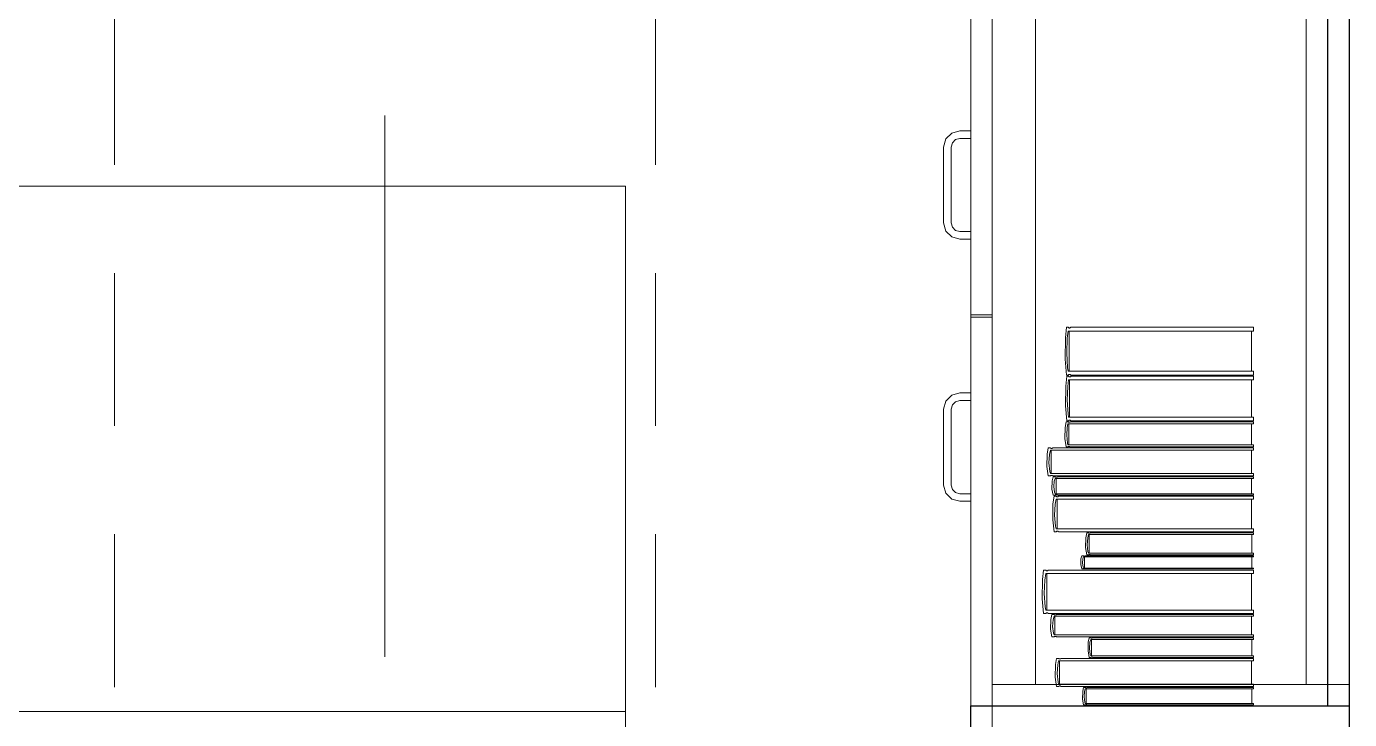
# Model space of a CAD drawing. Header units: inches. Extents: x -38 to 5698, y -33 to 92.
# Drawn here: x 221.989 to 223.211, y 34.992 to 35.632 of the extents above; entities that cross this region are included whole.
import ezdxf

# ---------------------------------------------------------------- set-up
doc = ezdxf.new("R2010")
doc.units = ezdxf.units.IN
doc.header["$MEASUREMENT"] = 0
doc.set_wipeout_variables(frame=1)
for name, pattern in [('Hidden Line', [0.195611, 0.141111, -0.0545]), ('Punto & Raya', [0.65, 0.5, -0.075, 0, -0.075]), ('Wipeout_Contour', [1, 0, -1])]:
    doc.linetypes.add(name, pattern=pattern)
for name, color, linetype in [('02 _ ARQ _ ALB _ Ejes Generales', 7, 'Continuous'), ('08 _ STR _ EXT _ 09 Vigas', 7, 'Continuous'), ('Interior - Mobiliario', 7, 'Continuous')]:
    doc.layers.add(name, color=color, linetype=linetype)

msp = doc.modelspace()

# ---------------------------------------------------------------- linework, layer by layer
at = {"layer": '02 _ ARQ _ ALB _ Ejes Generales', "color": 252, "linetype": 'Punto & Raya', "lineweight": 13}
msp.add_line((222.32, 3.05), (222.32, 44.9), dxfattribs=at)
at = {"layer": '08 _ STR _ EXT _ 09 Vigas', "color": 251, "linetype": 'Hidden Line', "lineweight": 13}
for p, q in [((222.07, 30.2), (222.07, 39.4)), ((222.57, 30.2), (222.57, 39.4))]:
    msp.add_line(p, q, dxfattribs=at)
at = {"layer": 'Interior - Mobiliario', "color": 175, "linetype": 'Continuous', "lineweight": 13}
for p, q in [((222.8811, 36.4647), (222.8811, 35.0047)), ((223.1911, 35.0047), (223.1911, 36.4647)), ((222.8811, 36.4447), (222.8811, 35.0247)), ((222.9211, 35.0247), (222.9211, 36.4447)), ((223.1711, 36.4447), (223.1711, 35.0247)), ((222.8611, 35.7247), (222.8611, 35.3657)), ((222.8811, 35.7247), (222.8811, 35.3657)), ((222.8381, 35.5282), (222.8436, 35.5337)), ((222.8436, 35.5337), (222.8511, 35.5357)), ((222.8511, 35.5357), (222.8611, 35.5357)), ((222.8611, 35.5357), (222.8611, 35.5287)), ((222.8361, 35.5207), (222.8381, 35.5282)), ((222.8442, 35.5247), (222.8431, 35.5207)), ((222.8471, 35.5276), (222.8442, 35.5247)), ((222.8511, 35.5287), (222.8471, 35.5276)), ((222.8611, 35.5287), (222.8511, 35.5287)), ((222.8361, 35.4507), (222.8361, 35.5207)), ((222.8431, 35.5207), (222.8431, 35.4507)), ((222.8381, 35.4432), (222.8361, 35.4507)), ((222.8431, 35.4507), (222.8442, 35.4467)), ((222.8436, 35.4377), (222.8381, 35.4432)), ((222.8511, 35.4357), (222.8436, 35.4377)), ((222.8442, 35.4467), (222.8471, 35.4438)), ((222.8471, 35.4438), (222.8511, 35.4427)), ((222.8511, 35.4427), (222.8611, 35.4427)), ((222.8611, 35.4357), (222.8511, 35.4357)), ((222.8611, 35.4427), (222.8611, 35.4357)), ((222.8611, 35.3657), (222.8811, 35.3657)), ((222.8611, 35.3637), (222.8811, 35.3637)), ((222.9495, 35.3543), (222.9486, 35.3446)), ((222.9514, 35.3543), (222.9495, 35.3543)), ((222.9504, 35.3442), (222.9512, 35.3508)), ((222.9512, 35.3508), (223.1225, 35.3508)), ((222.9515, 35.3542), (222.9514, 35.3543)), ((222.9517, 35.3539), (222.9515, 35.3542)), ((222.9519, 35.3537), (222.9517, 35.3539)), ((222.9522, 35.3536), (222.9519, 35.3537)), ((222.9521, 35.3508), (222.9521, 35.3137)), ((222.9524, 35.3536), (222.9522, 35.3536)), ((222.9527, 35.3537), (222.9524, 35.3536)), ((222.9529, 35.3539), (222.9527, 35.3537)), ((222.9532, 35.3541), (222.9529, 35.3539)), ((222.9533, 35.3543), (222.9532, 35.3541)), ((223.1225, 35.3543), (222.9533, 35.3543)), ((223.1207, 35.3137), (223.1207, 35.3508)), ((223.1225, 35.3508), (223.1225, 35.3543)), ((222.9486, 35.3446), (222.9483, 35.3249)), ((222.95, 35.3306), (222.9504, 35.3442)), ((222.9507, 35.317), (222.95, 35.3306)), ((222.9483, 35.3249), (222.9495, 35.3102)), ((222.9512, 35.3137), (222.9507, 35.317)), ((223.1225, 35.3137), (222.9512, 35.3137)), ((223.1225, 35.3102), (223.1225, 35.3137)), ((222.9498, 35.3092), (222.9489, 35.3001)), ((222.9495, 35.3102), (222.9514, 35.3102)), ((222.9517, 35.3092), (222.9498, 35.3092)), ((222.9508, 35.2997), (222.9516, 35.3059)), ((222.9514, 35.3102), (222.9515, 35.3104)), ((222.9515, 35.3104), (222.9517, 35.3106)), ((222.9516, 35.3059), (223.1225, 35.3059)), ((222.9517, 35.3106), (222.952, 35.3108)), ((222.9518, 35.309), (222.9517, 35.3092)), ((222.952, 35.3087), (222.9518, 35.309)), ((222.952, 35.3108), (222.9522, 35.3109)), ((222.9523, 35.3086), (222.952, 35.3087)), ((222.9522, 35.3109), (222.9525, 35.3109)), ((222.9525, 35.3085), (222.9523, 35.3086)), ((222.9524, 35.3059), (222.9524, 35.2713)), ((222.9525, 35.3109), (222.9527, 35.3108)), ((222.9528, 35.3085), (222.9525, 35.3085)), ((222.9527, 35.3108), (222.953, 35.3106)), ((222.953, 35.3085), (222.9528, 35.3085)), ((222.953, 35.3106), (222.9532, 35.3103)), ((222.9533, 35.3087), (222.953, 35.3085)), ((222.9532, 35.3103), (222.9533, 35.3102)), ((222.9533, 35.3102), (223.1225, 35.3102)), ((222.9535, 35.3089), (222.9533, 35.3087)), ((222.9536, 35.3092), (222.9535, 35.3089)), ((223.1225, 35.3092), (222.9536, 35.3092)), ((223.1207, 35.2713), (223.1207, 35.3059)), ((223.1225, 35.3059), (223.1225, 35.3092)), ((222.8436, 35.2917), (222.8381, 35.2862)), ((222.8511, 35.2937), (222.8436, 35.2917)), ((222.8611, 35.2937), (222.8511, 35.2937)), ((222.8611, 35.2867), (222.8611, 35.2937)), ((222.9489, 35.3001), (222.9487, 35.2817)), ((222.9503, 35.287), (222.9508, 35.2997)), ((222.8381, 35.2862), (222.8361, 35.2787)), ((222.8361, 35.2787), (222.8361, 35.2087)), ((222.8431, 35.2787), (222.8442, 35.2827)), ((222.8431, 35.2087), (222.8431, 35.2787)), ((222.8442, 35.2827), (222.8471, 35.2856)), ((222.8471, 35.2856), (222.8511, 35.2867)), ((222.8511, 35.2867), (222.8611, 35.2867)), ((222.9487, 35.2817), (222.9498, 35.268)), ((222.9511, 35.2744), (222.9503, 35.287)), ((222.9493, 35.267), (222.9483, 35.2619)), ((222.9511, 35.267), (222.9493, 35.267)), ((222.9498, 35.268), (222.9517, 35.268)), ((222.9502, 35.2617), (222.951, 35.2652)), ((222.951, 35.2652), (223.1225, 35.2652)), ((222.9516, 35.2713), (222.9511, 35.2744)), ((222.9512, 35.2669), (222.9511, 35.267)), ((222.9515, 35.2668), (222.9512, 35.2669)), ((222.9517, 35.2667), (222.9515, 35.2668)), ((223.1225, 35.2713), (222.9516, 35.2713)), ((222.9517, 35.268), (222.9519, 35.2682)), ((222.9519, 35.2666), (222.9517, 35.2667)), ((222.9519, 35.2682), (222.9521, 35.2685)), ((222.9522, 35.2666), (222.9519, 35.2666)), ((222.9519, 35.2652), (222.9519, 35.2458)), ((222.9521, 35.2685), (222.9523, 35.2686)), ((222.9525, 35.2667), (222.9522, 35.2666)), ((222.9523, 35.2686), (222.9526, 35.2687)), ((222.9527, 35.2667), (222.9525, 35.2667)), ((222.9526, 35.2687), (222.9528, 35.2687)), ((222.9529, 35.2669), (222.9527, 35.2667)), ((222.9528, 35.2687), (222.9531, 35.2686)), ((222.9531, 35.267), (222.9529, 35.2669)), ((222.9531, 35.2686), (222.9533, 35.2684)), ((223.1225, 35.267), (222.9531, 35.267)), ((222.9533, 35.2684), (222.9535, 35.2682)), ((222.9535, 35.2682), (222.9536, 35.268)), ((222.9536, 35.268), (223.1225, 35.268)), ((223.1207, 35.2458), (223.1207, 35.2652)), ((223.1225, 35.268), (223.1225, 35.2713)), ((223.1225, 35.2652), (223.1225, 35.267)), ((222.9483, 35.2619), (222.9481, 35.2516)), ((222.9498, 35.2546), (222.9502, 35.2617)), ((222.9505, 35.2475), (222.9498, 35.2546)), ((222.9328, 35.2429), (222.9317, 35.2373)), ((222.9348, 35.2429), (222.9328, 35.2429)), ((222.9338, 35.237), (222.9347, 35.2408)), ((222.9347, 35.2408), (223.1225, 35.2408)), ((222.9349, 35.2428), (222.9348, 35.2429)), ((222.9352, 35.2426), (222.9349, 35.2428)), ((222.9354, 35.2425), (222.9352, 35.2426)), ((222.9357, 35.2425), (222.9354, 35.2425)), ((222.9356, 35.2408), (222.9356, 35.2192)), ((222.936, 35.2425), (222.9357, 35.2425)), ((222.9363, 35.2425), (222.936, 35.2425)), ((222.9365, 35.2426), (222.9363, 35.2425)), ((222.9368, 35.2428), (222.9365, 35.2426)), ((222.9369, 35.2429), (222.9368, 35.2428)), ((223.1225, 35.2429), (222.9369, 35.2429)), ((222.9481, 35.2516), (222.9493, 35.2439)), ((222.9493, 35.2439), (222.9511, 35.2439)), ((222.951, 35.2458), (222.9505, 35.2475)), ((223.1225, 35.2458), (222.951, 35.2458)), ((222.9511, 35.2439), (222.9513, 35.244)), ((222.9513, 35.244), (222.9515, 35.2442)), ((222.9515, 35.2442), (222.9517, 35.2442)), ((222.9517, 35.2442), (222.952, 35.2443)), ((222.952, 35.2443), (222.9523, 35.2443)), ((222.9523, 35.2443), (222.9525, 35.2442)), ((222.9525, 35.2442), (222.9527, 35.2441)), ((222.9527, 35.2441), (222.953, 35.244)), ((222.953, 35.244), (222.9531, 35.2439)), ((222.9531, 35.2439), (223.1225, 35.2439)), ((223.1206, 35.2192), (223.1206, 35.2408)), ((223.1225, 35.2439), (223.1225, 35.2458)), ((223.1225, 35.2408), (223.1225, 35.2429)), ((222.9317, 35.2373), (222.9315, 35.2257)), ((222.9333, 35.2291), (222.9338, 35.237)), ((222.9341, 35.2212), (222.9333, 35.2291)), ((222.9315, 35.2257), (222.9328, 35.2172)), ((222.9328, 35.2172), (222.9348, 35.2172)), ((222.9347, 35.2192), (222.9341, 35.2212)), ((223.1225, 35.2192), (222.9347, 35.2192)), ((222.9348, 35.2172), (222.935, 35.2173)), ((222.935, 35.2173), (222.9352, 35.2174)), ((222.9352, 35.2174), (222.9355, 35.2175)), ((222.9355, 35.2175), (222.9358, 35.2176)), ((222.9358, 35.2176), (222.936, 35.2176)), ((222.936, 35.2176), (222.9363, 35.2175)), ((222.9363, 35.2175), (222.9366, 35.2174)), ((222.9373, 35.2162), (222.9363, 35.2125)), ((222.9366, 35.2174), (222.9368, 35.2173)), ((222.9368, 35.2173), (222.9369, 35.2172)), ((222.9369, 35.2172), (223.1225, 35.2172)), ((222.9393, 35.2162), (222.9373, 35.2162)), ((222.9394, 35.2161), (222.9393, 35.2162)), ((222.9397, 35.216), (222.9394, 35.2161)), ((222.9399, 35.2159), (222.9397, 35.216)), ((222.9402, 35.2159), (222.9399, 35.2159)), ((222.9405, 35.2159), (222.9402, 35.2159)), ((222.9407, 35.2159), (222.9405, 35.2159)), ((222.941, 35.216), (222.9407, 35.2159)), ((222.9412, 35.2161), (222.941, 35.216)), ((222.9414, 35.2162), (222.9412, 35.2161)), ((223.1225, 35.2162), (222.9414, 35.2162)), ((223.1225, 35.2172), (223.1225, 35.2192)), ((223.1225, 35.2148), (223.1225, 35.2162)), ((222.8361, 35.2087), (222.8381, 35.2012)), ((222.8442, 35.2047), (222.8431, 35.2087)), ((222.8471, 35.2018), (222.8442, 35.2047)), ((222.9363, 35.2125), (222.9361, 35.205)), ((222.9361, 35.205), (222.9373, 35.1994)), ((222.9378, 35.2072), (222.9383, 35.2123)), ((222.9386, 35.202), (222.9378, 35.2072)), ((222.9383, 35.2123), (222.9392, 35.2148)), ((222.9392, 35.2148), (223.1225, 35.2148)), ((222.9401, 35.2148), (222.9401, 35.2007)), ((223.1206, 35.2007), (223.1206, 35.2148)), ((222.8381, 35.2012), (222.8436, 35.1957)), ((222.8436, 35.1957), (222.8511, 35.1937)), ((222.8511, 35.2007), (222.8471, 35.2018)), ((222.8611, 35.2007), (222.8511, 35.2007)), ((222.8511, 35.1937), (222.8611, 35.1937)), ((222.8611, 35.1937), (222.8611, 35.2007)), ((222.9371, 35.1912), (222.9369, 35.1765)), ((222.9381, 35.1984), (222.9371, 35.1912)), ((222.9373, 35.1994), (222.9393, 35.1994)), ((222.9401, 35.1984), (222.9381, 35.1984)), ((222.9392, 35.2007), (222.9386, 35.202)), ((222.9391, 35.1909), (222.94, 35.1958)), ((223.1225, 35.2007), (222.9392, 35.2007)), ((222.9393, 35.1994), (222.9395, 35.1995)), ((222.9395, 35.1995), (222.9397, 35.1996)), ((222.9397, 35.1996), (222.94, 35.1996)), ((222.94, 35.1996), (222.9402, 35.1997)), ((222.94, 35.1958), (223.1225, 35.1958)), ((222.9402, 35.1983), (222.9401, 35.1984)), ((222.9402, 35.1997), (222.9405, 35.1997)), ((222.9405, 35.1981), (222.9402, 35.1983)), ((222.9405, 35.1997), (222.9408, 35.1996)), ((222.9407, 35.1979), (222.9405, 35.1981)), ((222.941, 35.1979), (222.9407, 35.1979)), ((222.9408, 35.1996), (222.941, 35.1996)), ((222.9409, 35.1958), (222.9409, 35.1682)), ((222.941, 35.1996), (222.9413, 35.1995)), ((222.9413, 35.1978), (222.941, 35.1979)), ((222.9413, 35.1995), (222.9414, 35.1994)), ((222.9415, 35.1979), (222.9413, 35.1978)), ((222.9414, 35.1994), (223.1225, 35.1994)), ((222.9418, 35.198), (222.9415, 35.1979)), ((222.942, 35.1982), (222.9418, 35.198)), ((222.9422, 35.1984), (222.942, 35.1982)), ((223.1225, 35.1984), (222.9422, 35.1984)), ((223.1206, 35.1682), (223.1206, 35.1958)), ((223.1225, 35.1994), (223.1225, 35.2007)), ((223.1225, 35.1958), (223.1225, 35.1984)), ((222.9387, 35.1808), (222.9391, 35.1909)), ((222.9394, 35.1707), (222.9387, 35.1808)), ((222.9369, 35.1765), (222.9381, 35.1656)), ((222.94, 35.1682), (222.9394, 35.1707)), ((223.1225, 35.1682), (222.94, 35.1682)), ((223.1225, 35.1656), (223.1225, 35.1682)), ((222.9381, 35.1656), (222.9401, 35.1656)), ((222.9401, 35.1656), (222.9403, 35.1658)), ((222.9403, 35.1658), (222.9405, 35.166)), ((222.9405, 35.166), (222.9408, 35.1661)), ((222.9408, 35.1661), (222.941, 35.1661)), ((222.941, 35.1661), (222.9413, 35.1661)), ((222.9413, 35.1661), (222.9416, 35.1661)), ((222.9416, 35.1661), (222.9418, 35.1659)), ((222.9418, 35.1659), (222.9421, 35.1657)), ((222.9421, 35.1657), (222.9422, 35.1656)), ((222.9422, 35.1656), (223.1225, 35.1656)), ((222.9675, 35.1601), (222.9673, 35.151)), ((222.9684, 35.1646), (222.9675, 35.1601)), ((222.97, 35.1646), (222.9684, 35.1646)), ((222.9688, 35.1536), (222.9692, 35.1599)), ((222.9692, 35.1599), (222.9699, 35.163)), ((222.9699, 35.163), (223.1225, 35.163)), ((222.9701, 35.1645), (222.97, 35.1646)), ((222.9703, 35.1644), (222.9701, 35.1645)), ((222.9705, 35.1643), (222.9703, 35.1644)), ((222.9707, 35.1643), (222.9705, 35.1643)), ((222.971, 35.1643), (222.9707, 35.1643)), ((222.9707, 35.163), (222.9707, 35.1459)), ((222.9712, 35.1643), (222.971, 35.1643)), ((222.9714, 35.1644), (222.9712, 35.1643)), ((222.9716, 35.1645), (222.9714, 35.1644)), ((222.9717, 35.1646), (222.9716, 35.1645)), ((223.1225, 35.1646), (222.9717, 35.1646)), ((223.1209, 35.1459), (223.1209, 35.163)), ((223.1225, 35.163), (223.1225, 35.1646)), ((222.9638, 35.1432), (222.963, 35.1406)), ((222.9656, 35.1432), (222.9638, 35.1432)), ((222.9647, 35.1405), (222.9654, 35.1423)), ((222.9654, 35.1423), (223.1225, 35.1423)), ((222.9657, 35.1432), (222.9656, 35.1432)), ((222.9659, 35.1431), (222.9657, 35.1432)), ((222.9661, 35.1431), (222.9659, 35.1431)), ((222.9663, 35.143), (222.9661, 35.1431)), ((222.9662, 35.1423), (222.9662, 35.1321)), ((222.9665, 35.143), (222.9663, 35.143)), ((222.9668, 35.143), (222.9665, 35.143)), ((222.967, 35.1431), (222.9668, 35.143)), ((222.9672, 35.1432), (222.967, 35.1431)), ((222.9673, 35.1432), (222.9672, 35.1432)), ((222.9673, 35.151), (222.9684, 35.1442)), ((223.1225, 35.1432), (222.9673, 35.1432)), ((222.9684, 35.1442), (222.97, 35.1442)), ((222.9694, 35.1474), (222.9688, 35.1536)), ((222.9699, 35.1459), (222.9694, 35.1474)), ((223.1225, 35.1459), (222.9699, 35.1459)), ((222.97, 35.1442), (222.9702, 35.1443)), ((222.9702, 35.1443), (222.9704, 35.1444)), ((222.9704, 35.1444), (222.9706, 35.1445)), ((222.9706, 35.1445), (222.9708, 35.1446)), ((222.9708, 35.1446), (222.971, 35.1446)), ((222.971, 35.1446), (222.9712, 35.1445)), ((222.9712, 35.1445), (222.9715, 35.1444)), ((222.9715, 35.1444), (222.9716, 35.1443)), ((222.9716, 35.1443), (222.9717, 35.1442)), ((222.9717, 35.1442), (223.1225, 35.1442)), ((223.1209, 35.1321), (223.1209, 35.1423)), ((223.1225, 35.1442), (223.1225, 35.1459)), ((223.1225, 35.1423), (223.1225, 35.1432)), ((222.9285, 35.1302), (222.9274, 35.1214)), ((222.9306, 35.1302), (222.9285, 35.1302)), ((222.9307, 35.13), (222.9306, 35.1302)), ((222.9309, 35.1298), (222.9307, 35.13)), ((222.9326, 35.13), (222.9323, 35.1297)), ((222.9327, 35.1302), (222.9326, 35.13)), ((223.1225, 35.1302), (222.9327, 35.1302)), ((222.963, 35.1406), (222.9628, 35.1352)), ((222.9628, 35.1352), (222.9638, 35.1312)), ((222.9638, 35.1312), (222.9656, 35.1312)), ((222.9643, 35.1367), (222.9647, 35.1405)), ((222.965, 35.1331), (222.9643, 35.1367)), ((222.9654, 35.1321), (222.965, 35.1331)), ((223.1225, 35.1321), (222.9654, 35.1321)), ((222.9656, 35.1312), (222.9657, 35.1312)), ((222.9657, 35.1312), (222.9659, 35.1313)), ((222.9659, 35.1313), (222.9661, 35.1314)), ((222.9661, 35.1314), (222.9663, 35.1314)), ((222.9663, 35.1314), (222.9666, 35.1314)), ((222.9666, 35.1314), (222.9668, 35.1314)), ((222.9668, 35.1314), (222.967, 35.1313)), ((222.967, 35.1313), (222.9672, 35.1312)), ((222.9672, 35.1312), (222.9673, 35.1312)), ((222.9673, 35.1312), (223.1225, 35.1312)), ((223.1225, 35.1312), (223.1225, 35.1321)), ((223.1225, 35.127), (223.1225, 35.1302)), ((222.9274, 35.1214), (222.9272, 35.1035)), ((222.929, 35.1087), (222.9295, 35.121)), ((222.9295, 35.121), (222.9304, 35.127)), ((222.9304, 35.127), (223.1225, 35.127)), ((222.9312, 35.1296), (222.9309, 35.1298)), ((222.9315, 35.1295), (222.9312, 35.1296)), ((222.9314, 35.127), (222.9314, 35.0933)), ((222.9317, 35.1295), (222.9315, 35.1295)), ((222.932, 35.1296), (222.9317, 35.1295)), ((222.9323, 35.1297), (222.932, 35.1296)), ((223.1205, 35.0933), (223.1205, 35.127)), ((222.9298, 35.0964), (222.929, 35.1087)), ((222.9272, 35.1035), (222.9285, 35.0901)), ((222.9304, 35.0933), (222.9298, 35.0964)), ((223.1225, 35.0933), (222.9304, 35.0933)), ((223.1225, 35.0901), (223.1225, 35.0933)), ((222.9285, 35.0901), (222.9306, 35.0901)), ((222.9306, 35.0901), (222.9307, 35.0903)), ((222.9307, 35.0903), (222.931, 35.0906)), ((222.931, 35.0906), (222.9312, 35.0907)), ((222.9312, 35.0907), (222.9315, 35.0908)), ((222.9315, 35.0908), (222.9318, 35.0908)), ((222.9318, 35.0908), (222.9321, 35.0907)), ((222.9321, 35.0907), (222.9324, 35.0905)), ((222.9324, 35.0905), (222.9326, 35.0903)), ((222.9326, 35.0903), (222.9327, 35.0901)), ((222.9327, 35.0901), (223.1225, 35.0901)), ((222.9352, 35.0846), (222.935, 35.0755)), ((222.9362, 35.0891), (222.9352, 35.0846)), ((222.9382, 35.0891), (222.9362, 35.0891)), ((222.9368, 35.0781), (222.9372, 35.0844)), ((222.9372, 35.0844), (222.9381, 35.0875)), ((222.9381, 35.0875), (223.1225, 35.0875)), ((222.9384, 35.089), (222.9382, 35.0891)), ((222.9386, 35.0889), (222.9384, 35.089)), ((222.9388, 35.0888), (222.9386, 35.0889)), ((222.9391, 35.0888), (222.9388, 35.0888)), ((222.939, 35.0875), (222.939, 35.0703)), ((222.9394, 35.0888), (222.9391, 35.0888)), ((222.9397, 35.0888), (222.9394, 35.0888)), ((222.9399, 35.0889), (222.9397, 35.0888)), ((222.9402, 35.089), (222.9399, 35.0889)), ((222.9403, 35.0891), (222.9402, 35.089)), ((223.1225, 35.0891), (222.9403, 35.0891)), ((223.1206, 35.0703), (223.1206, 35.0875)), ((223.1225, 35.0875), (223.1225, 35.0891)), ((222.935, 35.0755), (222.9362, 35.0687)), ((222.9375, 35.0719), (222.9368, 35.0781)), ((222.9381, 35.0703), (222.9375, 35.0719)), ((223.1225, 35.0703), (222.9381, 35.0703)), ((222.9382, 35.0687), (222.9384, 35.0688)), ((222.9384, 35.0688), (222.9386, 35.0689)), ((222.9386, 35.0689), (222.9389, 35.069)), ((222.9389, 35.069), (222.9392, 35.069)), ((222.9392, 35.069), (222.9394, 35.069)), ((222.9394, 35.069), (222.9397, 35.069)), ((222.9397, 35.069), (222.94, 35.0689)), ((222.94, 35.0689), (222.9402, 35.0688)), ((222.9402, 35.0688), (222.9403, 35.0687)), ((223.1225, 35.0687), (223.1225, 35.0703)), ((222.9362, 35.0687), (222.9382, 35.0687)), ((222.9403, 35.0687), (223.1225, 35.0687)), ((222.9697, 35.0637), (222.9695, 35.0556)), ((222.9705, 35.0677), (222.9697, 35.0637)), ((222.9722, 35.0677), (222.9705, 35.0677)), ((222.9709, 35.0579), (222.9713, 35.0635)), ((222.9716, 35.0523), (222.9709, 35.0579)), ((222.9713, 35.0635), (222.972, 35.0662)), ((222.972, 35.0662), (223.1225, 35.0662)), ((222.9722, 35.0676), (222.9722, 35.0677)), ((222.9724, 35.0675), (222.9722, 35.0676)), ((222.9726, 35.0674), (222.9724, 35.0675)), ((222.9729, 35.0674), (222.9726, 35.0674)), ((222.9728, 35.0662), (222.9728, 35.0509)), ((222.9731, 35.0674), (222.9729, 35.0674)), ((222.9733, 35.0674), (222.9731, 35.0674)), ((222.9735, 35.0675), (222.9733, 35.0674)), ((222.9737, 35.0676), (222.9735, 35.0675)), ((222.9738, 35.0677), (222.9737, 35.0676)), ((223.1225, 35.0677), (222.9738, 35.0677)), ((223.1209, 35.0509), (223.1209, 35.0662)), ((223.1225, 35.0662), (223.1225, 35.0677)), ((222.9405, 35.0485), (222.9395, 35.0429)), ((222.9425, 35.0485), (222.9405, 35.0485)), ((222.9415, 35.0426), (222.9423, 35.0464)), ((222.9423, 35.0464), (223.1225, 35.0464)), ((222.9426, 35.0484), (222.9425, 35.0485)), ((222.9428, 35.0482), (222.9426, 35.0484)), ((222.943, 35.0481), (222.9428, 35.0482)), ((222.9433, 35.0481), (222.943, 35.0481)), ((222.9432, 35.0464), (222.9432, 35.0249)), ((222.9436, 35.0481), (222.9433, 35.0481)), ((222.9438, 35.0481), (222.9436, 35.0481)), ((222.9441, 35.0482), (222.9438, 35.0481)), ((222.9443, 35.0483), (222.9441, 35.0482)), ((222.9445, 35.0485), (222.9443, 35.0483)), ((223.1225, 35.0485), (222.9445, 35.0485)), ((222.9695, 35.0556), (222.9705, 35.0495)), ((222.9705, 35.0495), (222.9722, 35.0495)), ((222.972, 35.0509), (222.9716, 35.0523)), ((223.1225, 35.0509), (222.972, 35.0509)), ((222.9722, 35.0495), (222.9723, 35.0496)), ((222.9723, 35.0496), (222.9725, 35.0497)), ((222.9725, 35.0497), (222.9727, 35.0498)), ((222.9727, 35.0498), (222.9729, 35.0498)), ((222.9729, 35.0498), (222.9731, 35.0498)), ((222.9731, 35.0498), (222.9734, 35.0497)), ((222.9734, 35.0497), (222.9736, 35.0497)), ((222.9736, 35.0497), (222.9738, 35.0496)), ((222.9738, 35.0496), (222.9738, 35.0495)), ((222.9738, 35.0495), (223.1225, 35.0495)), ((223.1206, 35.0249), (223.1206, 35.0464)), ((223.1225, 35.0495), (223.1225, 35.0509)), ((223.1225, 35.0464), (223.1225, 35.0485)), ((222.9395, 35.0429), (222.9393, 35.0314)), ((222.941, 35.0347), (222.9415, 35.0426)), ((222.9418, 35.0268), (222.941, 35.0347)), ((222.8811, 35.0247), (222.9211, 35.0247)), ((222.9211, 35.0247), (223.1711, 35.0247)), ((222.9393, 35.0314), (222.9405, 35.0228)), ((222.9405, 35.0228), (222.9425, 35.0228)), ((222.9423, 35.0249), (222.9418, 35.0268)), ((223.1225, 35.0249), (222.9423, 35.0249)), ((222.9425, 35.0228), (222.9426, 35.023)), ((222.9426, 35.023), (222.9428, 35.0231)), ((222.9428, 35.0231), (222.9431, 35.0232)), ((222.9431, 35.0232), (222.9434, 35.0233)), ((222.9434, 35.0233), (222.9436, 35.0233)), ((222.9436, 35.0233), (222.9439, 35.0232)), ((222.9439, 35.0232), (222.9441, 35.0231)), ((222.9441, 35.0231), (222.9444, 35.0229)), ((222.9444, 35.0229), (222.9445, 35.0228)), ((222.9445, 35.0228), (223.1225, 35.0228)), ((222.9654, 35.0218), (222.9646, 35.0183)), ((222.9671, 35.0218), (222.9654, 35.0218)), ((222.9663, 35.0181), (222.967, 35.0205)), ((222.967, 35.0205), (223.1225, 35.0205)), ((222.9672, 35.0218), (222.9671, 35.0218)), ((222.9674, 35.0217), (222.9672, 35.0218)), ((222.9676, 35.0216), (222.9674, 35.0217)), ((222.9678, 35.0216), (222.9676, 35.0216)), ((222.9681, 35.0216), (222.9678, 35.0216)), ((222.9683, 35.0216), (222.9681, 35.0216)), ((222.9685, 35.0217), (222.9683, 35.0216)), ((222.9687, 35.0217), (222.9685, 35.0217)), ((222.9689, 35.0218), (222.9687, 35.0217)), ((223.1225, 35.0218), (222.9689, 35.0218)), ((223.1225, 35.0228), (223.1225, 35.0249)), ((223.1225, 35.0205), (223.1225, 35.0218)), ((222.9646, 35.0183), (222.9644, 35.0111)), ((222.9659, 35.0132), (222.9663, 35.0181)), ((221.2571, 34.9997), (222.5421, 34.9997)), ((222.5421, 34.9997), (222.5421, 34.9697)), ((222.8811, 35.0047), (223.1911, 35.0047))]:
    msp.add_line(p, q, dxfattribs=at)
at = {"layer": 'Interior - Mobiliario', "color": 175, "linetype": 'Continuous', "lineweight": 13, "flags": 128}
msp.add_lwpolyline([(221.2421, 34.9847), (221.2421, 36.4847), (221.8421, 36.4847), (221.8421, 35.4847), (222.5421, 35.4847), (222.5421, 34.9847)], close=True, dxfattribs=at)

# ---------------------------------------------------------------- next in the draw order: wipeouts: each hides what was drawn before it
at = {"color": 254, "linetype": 'Wipeout_Contour', "lineweight": 0, "ltscale": 6586.828636}
msp.add_wipeout([(223.1911, 36.4647), (223.1911, 35.0047), (223.2111, 35.0047), (223.2111, 36.4647)], dxfattribs=at).dxf.layer = 'Interior - Mobiliario'

# ---------------------------------------------------------------- next in the draw order: linework, layer by layer
at = {"layer": 'Interior - Mobiliario', "color": 175, "linetype": 'Continuous', "lineweight": 30}
for p, q in [((223.1911, 35.0047), (223.1911, 36.4647)), ((223.2111, 35.0047), (223.2111, 36.4647)), ((223.1911, 35.0047), (223.2111, 35.0047))]:
    msp.add_line(p, q, dxfattribs=at)
at = {"layer": 'Interior - Mobiliario', "color": 175, "linetype": 'Continuous', "lineweight": 13}
for p, q in [((223.1911, 36.4647), (223.1911, 35.0047)), ((223.2111, 35.0047), (223.2111, 36.4647)), ((223.2111, 35.0247), (223.2111, 36.4447)), ((223.1711, 35.0247), (223.2111, 35.0247)), ((223.1911, 35.0047), (223.2111, 35.0047))]:
    msp.add_line(p, q, dxfattribs=at)

# ---------------------------------------------------------------- next in the draw order: wipeouts: each hides what was drawn before it
at = {"color": 254, "linetype": 'Wipeout_Contour', "lineweight": 0, "ltscale": 6586.104583}
msp.add_wipeout([(222.8611, 35.0047), (222.8611, 34.9847), (223.2111, 34.9847), (223.2111, 35.0047)], dxfattribs=at).dxf.layer = 'Interior - Mobiliario'

# ---------------------------------------------------------------- next in the draw order: linework, layer by layer
at = {"layer": 'Interior - Mobiliario', "color": 175, "linetype": 'Continuous', "lineweight": 13}
for p, q in [((222.8611, 34.9847), (222.8611, 36.4847)), ((223.2111, 36.4847), (223.2111, 34.9847)), ((222.8611, 36.4647), (222.8611, 35.0047)), ((222.8611, 36.4647), (222.8611, 35.0047)), ((222.8811, 36.4647), (222.8811, 35.0047)), ((222.8811, 36.4647), (222.8811, 35.0047)), ((223.1911, 35.0047), (223.1911, 36.4647)), ((223.1911, 35.0047), (223.1911, 36.4647)), ((223.1911, 35.0047), (223.1911, 36.4647)), ((223.2111, 35.0047), (223.2111, 36.4647)), ((222.8611, 35.0047), (222.8611, 35.3637)), ((222.8811, 35.0047), (222.8811, 35.3637)), ((222.8811, 35.0247), (222.8811, 34.9847)), ((222.9678, 35.0205), (222.9678, 35.007)), ((223.1209, 35.007), (223.1209, 35.0205)), ((223.2111, 34.9847), (223.2111, 35.0247)), ((222.9644, 35.0111), (222.9654, 35.0057)), ((222.9665, 35.0082), (222.9659, 35.0132)), ((222.967, 35.007), (222.9665, 35.0082)), ((223.2111, 35.0047), (222.8611, 35.0047)), ((222.8611, 35.0047), (222.8611, 34.9847)), ((222.8611, 35.0047), (223.2111, 35.0047)), ((222.8611, 35.0047), (223.1911, 35.0047)), ((222.8611, 35.0047), (222.8811, 35.0047)), ((222.8811, 35.0047), (223.1911, 35.0047)), ((222.8811, 35.0047), (223.1911, 35.0047)), ((222.9654, 35.0057), (222.9671, 35.0057)), ((223.1225, 35.007), (222.967, 35.007)), ((222.9671, 35.0057), (222.9672, 35.0058)), ((222.9672, 35.0058), (222.9675, 35.0059)), ((222.9675, 35.0059), (222.9677, 35.006)), ((222.9677, 35.006), (222.9679, 35.006)), ((222.9679, 35.006), (222.9681, 35.006)), ((222.9681, 35.006), (222.9684, 35.0059)), ((222.9684, 35.0059), (222.9686, 35.0059)), ((222.9686, 35.0059), (222.9688, 35.0058)), ((222.9688, 35.0058), (222.9689, 35.0057)), ((222.9689, 35.0057), (223.1225, 35.0057)), ((223.1225, 35.0057), (223.1225, 35.007)), ((223.2111, 34.9847), (223.2111, 35.0047))]:
    msp.add_line(p, q, dxfattribs=at)
at = {"layer": 'Interior - Mobiliario', "color": 175, "linetype": 'Continuous', "lineweight": 30}
for p, q in [((222.8611, 35.0047), (223.2111, 35.0047)), ((222.8611, 34.9847), (222.8611, 35.0047)), ((223.2111, 34.9847), (223.2111, 35.0047))]:
    msp.add_line(p, q, dxfattribs=at)

doc.saveas('drawing.dxf')
